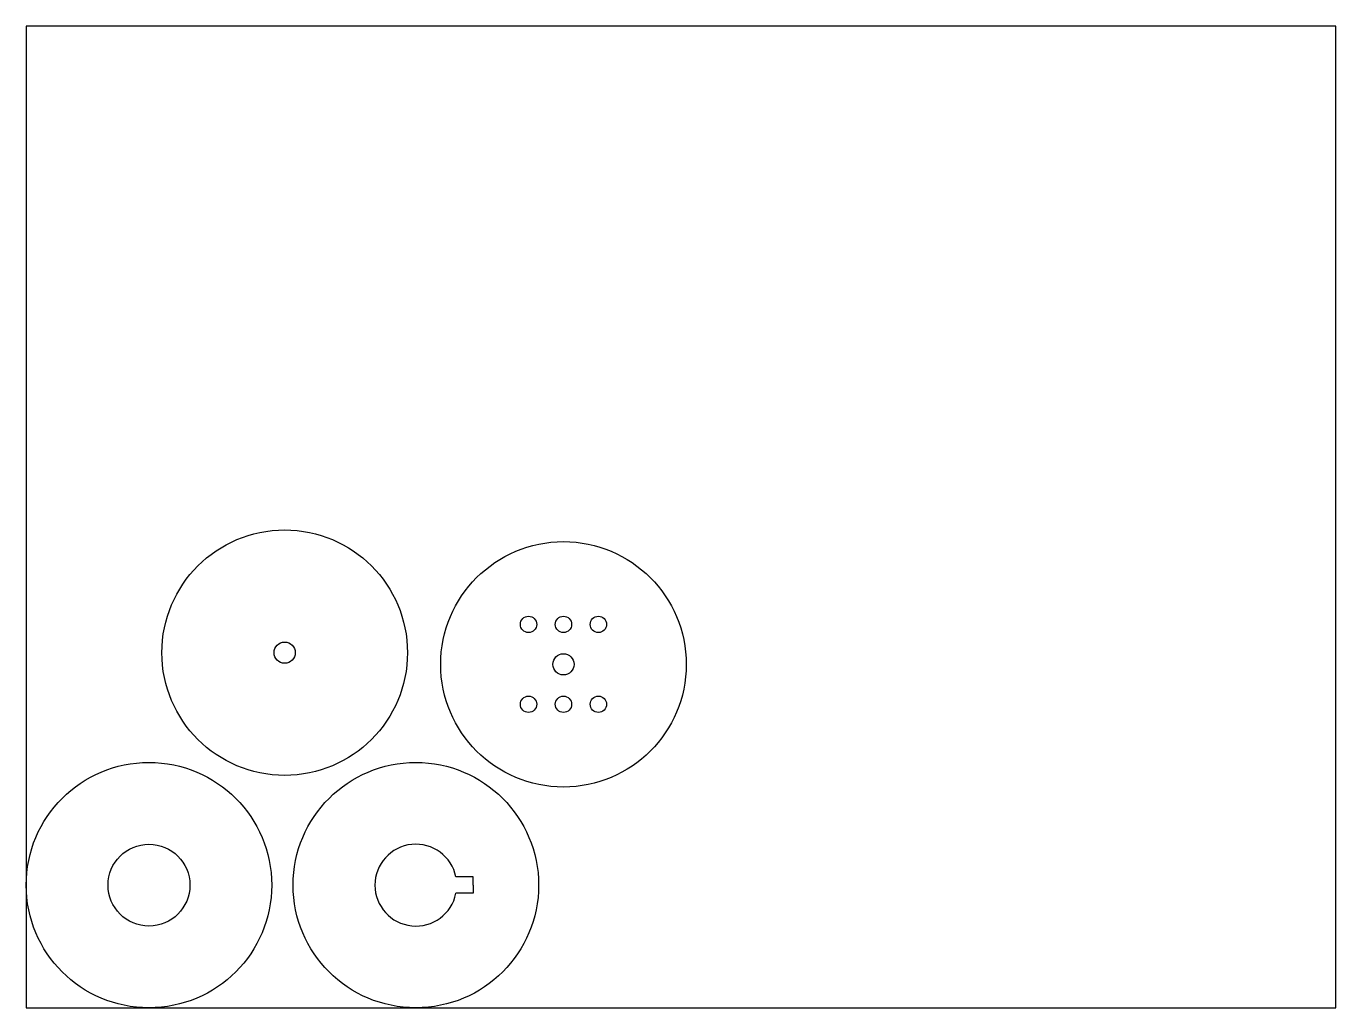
# Model space of a CAD drawing. Header units: inches. Extents: x 0 to 24, y 0 to 18.
import ezdxf

# ---------------------------------------------------------------- set-up
doc = ezdxf.new("R2010")
doc.units = ezdxf.units.IN
doc.header["$MEASUREMENT"] = 0

msp = doc.modelspace()

# ---------------------------------------------------------------- linework, layer by layer
for p, q in [((8.191, 2.4), (7.876, 2.4)), ((8.191, 2.25), (8.191, 2.4)), ((8.191, 2.25), (8.191, 2.1)), ((8.191, 2.1), (7.876, 2.1))]:
    msp.add_line(p, q)
msp.add_lwpolyline([(0, 0), (24, 0), (24, 18), (0, 18)], close=True)
for centre, radius in [((4.737, 6.512), 2.25), ((9.846, 6.298), 2.25), ((9.206, 7.03), 0.15), ((9.846, 7.03), 0.15), ((10.486, 7.03), 0.15), ((4.737, 6.512), 0.194), ((9.846, 6.298), 0.194), ((9.206, 5.566), 0.15), ((9.846, 5.566), 0.15), ((10.486, 5.566), 0.15), ((2.25, 2.25), 2.25), ((7.141, 2.25), 2.25), ((2.25, 2.25), 0.75)]:
    msp.add_circle(centre, radius)
msp.add_arc((7.141, 2.25), 0.75, 11.537, 348.463)

doc.saveas('drawing.dxf')
